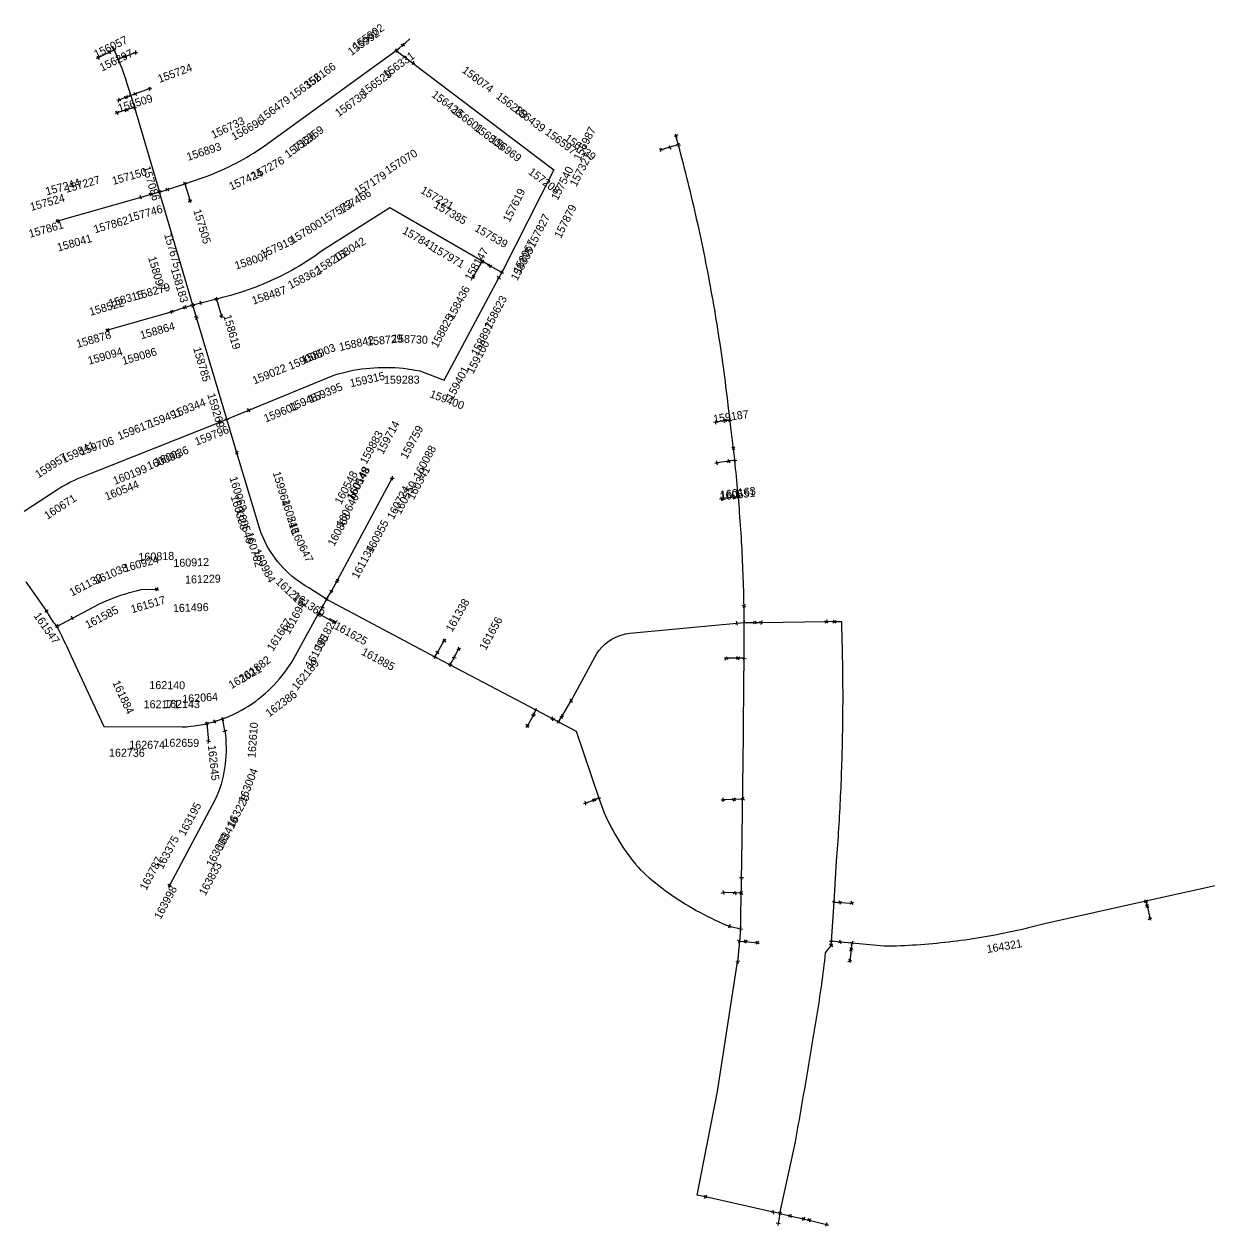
# Model space of a CAD drawing. Extents: x 3137926 to 3144556, y 10081995 to 10086251.
# Drawn here: x 3137926 to 3140889, y 10083184 to 10086191 of the extents above; entities that cross this region are included whole.
import ezdxf

# ---------------------------------------------------------------- set-up
doc = ezdxf.new("R2010")
doc.units = 0
doc.header["$MEASUREMENT"] = 0
for name, color, linetype in [('water_distribution_lines', 5, 'Continuous'), ('water_distribution_nodes', 12, 'Continuous'), ('water_meters', 10, 'Continuous')]:
    doc.layers.add(name, color=color, linetype=linetype)

# ---------------------------------------------------------------- blocks, each defined once
blk = doc.blocks.new('KRYSS')
for p, q in [((0.5, 0), (-0.5, 0)), ((0, 0.5), (0, -0.5))]:
    blk.add_line(p, q)

msp = doc.modelspace()

# ---------------------------------------------------------------- linework, layer by layer
at = {"layer": 'water_distribution_lines', "color": 5, "flags": 128}
for points in [[(3138146.9, 10086136), (3138147.1, 10086135.7), (3138151.3, 10086126.4)], [(3138855.9, 10086125), (3138864, 10086131.7), (3138872, 10086138.4)], [(3138872, 10086138.4), (3138880, 10086145.3), (3138889.3, 10086153.6), (3138889.6, 10086153.8)], [(3138139.5, 10086120.6), (3138111.3, 10086106.8)], [(3138151.3, 10086126.4), (3138139.5, 10086120.6)], [(3138161.5, 10086103.5), (3138159.5, 10086107.9), (3138151.3, 10086126.4)], [(3138159.5, 10086107.9), (3138161.5, 10086103.5)], [(3138161.5, 10086103.5), (3138177.6, 10086109.8)], [(3138177.6, 10086109.8), (3138204.3, 10086120.2)], [(3138327.6, 10085792.1), (3138371.1, 10085806.5), (3138380.8, 10085810), (3138390.4, 10085813.7), (3138400, 10085817.6), (3138409.5, 10085821.6), (3138419, 10085825.8), (3138428.4, 10085830), (3138437.7, 10085834.5), (3138447, 10085839.1), (3138456.1, 10085843.8), (3138465.3, 10085848.7), (3138474.3, 10085853.7), (3138483.2, 10085858.8), (3138492.1, 10085864.1), (3138500.9, 10085869.5), (3138509.6, 10085875), (3138518.2, 10085880.7), (3138526.8, 10085886.5), (3138855.9, 10086125)], [(3138855.9, 10086125), (3138897.3, 10086093.7)], [(3138192.8, 10086012.2), (3138190, 10086021.9), (3138187.1, 10086031.6), (3138184, 10086041.3), (3138180.9, 10086050.9), (3138177.6, 10086060.5), (3138174.2, 10086070.1), (3138170.7, 10086079.6), (3138167, 10086089), (3138163.3, 10086098.4), (3138161.5, 10086103.5)], [(3138897.3, 10086093.7), (3139249.7, 10085827.1), (3139119.5, 10085570.1)], [(3138204, 10086016.3), (3138192.8, 10086012.2)], [(3138240.7, 10086029.7), (3138204, 10086016.3)], [(3138181.3, 10086008), (3138162.6, 10086001.1)], [(3138192.8, 10086012.2), (3138181.3, 10086008)], [(3138192.8, 10086012.2), (3138201.6, 10085982.6)], [(3138181.4, 10085976.4), (3138158.6, 10085969.4)], [(3138201.6, 10085982.6), (3138181.4, 10085976.4)], [(3138201.6, 10085982.6), (3138264.4, 10085771.3)], [(3139561.3, 10085888.8), (3139558.1, 10085900.4), (3139555, 10085912.1)], [(3139539.7, 10085883), (3139517.8, 10085877.1)], [(3139561.3, 10085888.8), (3139539.7, 10085883)], [(3139689.7, 10085201.5), (3139688.4, 10085213.5), (3139687.1, 10085225.5), (3139685.7, 10085237.5), (3139684.3, 10085249.5), (3139682.9, 10085261.5), (3139681.5, 10085273.5), (3139680, 10085285.4), (3139678.4, 10085297.4), (3139676.9, 10085309.4), (3139675.3, 10085321.3), (3139673.7, 10085333.3), (3139672.1, 10085345.3), (3139670.4, 10085357.2), (3139668.7, 10085369.1), (3139666.9, 10085381.1), (3139665.1, 10085393), (3139663.3, 10085404.9), (3139661.5, 10085416.9), (3139659.6, 10085428.8), (3139657.7, 10085440.7), (3139655.8, 10085452.6), (3139653.8, 10085464.5), (3139651.8, 10085476.4), (3139649.7, 10085488.3), (3139647.7, 10085500.2), (3139645.6, 10085512.1), (3139643.4, 10085524), (3139641.3, 10085535.8), (3139639.1, 10085547.7), (3139636.8, 10085559.5), (3139634.6, 10085571.4), (3139632.3, 10085583.2), (3139629.9, 10085595.1), (3139627.6, 10085606.9), (3139625.2, 10085618.7), (3139622.8, 10085630.6), (3139620.3, 10085642.4), (3139617.8, 10085654.2), (3139615.3, 10085666), (3139612.7, 10085677.8), (3139610.2, 10085689.6), (3139607.5, 10085701.3), (3139604.9, 10085713.1), (3139602.2, 10085724.9), (3139599.5, 10085736.6), (3139596.7, 10085748.4), (3139594, 10085760.1), (3139591.2, 10085771.9), (3139588.3, 10085783.6), (3139585.4, 10085795.3), (3139582.5, 10085807), (3139579.6, 10085818.7), (3139576.6, 10085830.4), (3139573.6, 10085842.1), (3139570.6, 10085853.8), (3139567.5, 10085865.5), (3139564.4, 10085877.1), (3139561.3, 10085888.8)], [(3138264.4, 10085771.3), (3138284, 10085777.7)], [(3138284, 10085777.7), (3138327.6, 10085792.1)], [(3138327.6, 10085792.1), (3138340.7, 10085749.1)], [(3138217.7, 10085757.8), (3138009.2, 10085698.6)], [(3138243.1, 10085765), (3138217.7, 10085757.8)], [(3138264.4, 10085771.3), (3138254.5, 10085768.2), (3138243.1, 10085765)], [(3138347.7, 10085488.7), (3138264.4, 10085771.3)], [(3139071, 10085598.1), (3138840.1, 10085731.4), (3138671.8, 10085624.8), (3138663.7, 10085618.9), (3138655.5, 10085613.1), (3138647.2, 10085607.5), (3138638.8, 10085601.9), (3138630.3, 10085596.5), (3138621.8, 10085591.2), (3138613.2, 10085586.1), (3138604.5, 10085581), (3138595.8, 10085576.1), (3138587, 10085571.3), (3138578.1, 10085566.6), (3138569.1, 10085562), (3138560.1, 10085557.6), (3138551.1, 10085553.3), (3138541.9, 10085549.1), (3138532.8, 10085545.1), (3138523.5, 10085541.2), (3138514.2, 10085537.4), (3138504.9, 10085533.7), (3138495.5, 10085530.2), (3138486, 10085526.8), (3138476.5, 10085523.6), (3138467, 10085520.4), (3138457.4, 10085517.4), (3138447.8, 10085514.6), (3138438.1, 10085511.9), (3138428.4, 10085509.3), (3138418.7, 10085506.9), (3138406.8, 10085503.8)], [(3139071, 10085598.1), (3139048.5, 10085559.2)], [(3139090.2, 10085587.1), (3139071, 10085598.1)], [(3139119.5, 10085570.1), (3139090.2, 10085587.1)], [(3139112.4, 10085556.7), (3139119.5, 10085570.1)], [(3138487.5, 10085225.9), (3138698, 10085312.9), (3138707.9, 10085315.9), (3138718, 10085318.7), (3138728.1, 10085321.3), (3138738.3, 10085323.6), (3138748.6, 10085325.6), (3138758.9, 10085327.4), (3138769.2, 10085329), (3138779.6, 10085330.3), (3138790, 10085331.4), (3138800.4, 10085332.2), (3138810.8, 10085332.7), (3138821.3, 10085333), (3138831.7, 10085333), (3138842.2, 10085332.8), (3138852.6, 10085332.3), (3138863, 10085331.6), (3138873.4, 10085330.6), (3138883.8, 10085329.4), (3138894.2, 10085327.9), (3138904.5, 10085326.2), (3138914.7, 10085324.2), (3138976.1, 10085300.7), (3139112.4, 10085556.7)], [(3138327.3, 10085482.7), (3138295.8, 10085472.2)], [(3138347.7, 10085488.7), (3138327.3, 10085482.7)], [(3138367.9, 10085493.8), (3138347.7, 10085488.7)], [(3138356.9, 10085457.8), (3138347.7, 10085488.7)], [(3138406.8, 10085503.8), (3138367.9, 10085493.8)], [(3138406.8, 10085503.8), (3138419.2, 10085460.6)], [(3138295.8, 10085472.2), (3138134.2, 10085425.6)], [(3138432.6, 10085203.2), (3138356.9, 10085457.8)], [(3138432.6, 10085203.2), (3138487.5, 10085225.9)], [(3137925.9, 10084973.7), (3137926, 10084973.7), (3138010.4, 10085028.6), (3138018.2, 10085033.4), (3138026, 10085038), (3138034, 10085042.3), (3138042, 10085046.5), (3138050.2, 10085050.6), (3138058.4, 10085054.4), (3138066.8, 10085058), (3138075.2, 10085061.4), (3138083.7, 10085064.7), (3138092.3, 10085067.7), (3138415, 10085196.2)], [(3138415, 10085196.2), (3138432.6, 10085203.2)], [(3138457.6, 10085119.6), (3138432.6, 10085203.2)], [(3139678.2, 10085199.9), (3139654.2, 10085196.4)], [(3139689.7, 10085201.5), (3139678.2, 10085199.9)], [(3139698.6, 10085131), (3139697.4, 10085141.1), (3139696.2, 10085151.2), (3139694.9, 10085161.2), (3139693.6, 10085171.3), (3139692.4, 10085181.4), (3139691, 10085191.5), (3139689.7, 10085201.5)], [(3138682, 10084753.5), (3138637.4, 10084781.9), (3138628.6, 10084787.1), (3138619.9, 10084792.6), (3138611.5, 10084798.5), (3138603.2, 10084804.7), (3138595.3, 10084811.2), (3138587.6, 10084818), (3138580.1, 10084825.1), (3138572.9, 10084832.4), (3138566, 10084840.1), (3138559.4, 10084847.9), (3138553.1, 10084856.1), (3138547.2, 10084864.5), (3138541.5, 10084873), (3138536.2, 10084881.8), (3138531.2, 10084890.8), (3138526.6, 10084900), (3138522.3, 10084909.4), (3138518.4, 10084918.9), (3138514.8, 10084928.5), (3138457.6, 10085119.6)], [(3139702, 10085100.7), (3139700.9, 10085110.8), (3139699.7, 10085120.9), (3139698.6, 10085131)], [(3139687.4, 10085098.6), (3139657.4, 10085094.4)], [(3139702, 10085100.7), (3139687.4, 10085098.6)], [(3139710.9, 10085009.7), (3139710, 10085019.8), (3139709.1, 10085029.9), (3139708.2, 10085040), (3139707.2, 10085050.1), (3139706.2, 10085060.3), (3139705.2, 10085070.4), (3139704.2, 10085080.5), (3139703.1, 10085090.6), (3139702, 10085100.7)], [(3138708.4, 10084799.8), (3138846.1, 10085055.9)], [(3139699.7, 10085008.4), (3139668.7, 10085004.7)], [(3139710.9, 10085009.7), (3139699.7, 10085008.4)], [(3139725.2, 10084735.8), (3139725, 10084745.9), (3139724.8, 10084756.1), (3139724.6, 10084766.2), (3139724.3, 10084776.4), (3139724, 10084786.5), (3139723.7, 10084796.7), (3139723.3, 10084806.9), (3139722.9, 10084817), (3139722.5, 10084827.2), (3139722.1, 10084837.3), (3139721.6, 10084847.5), (3139721.2, 10084857.6), (3139720.7, 10084867.8), (3139720.1, 10084877.9), (3139719.6, 10084888.1), (3139719, 10084898.2), (3139718.4, 10084908.3), (3139717.8, 10084918.5), (3139717.1, 10084928.6), (3139716.4, 10084938.8), (3139715.7, 10084948.9), (3139715, 10084959), (3139714.2, 10084969.2), (3139713.4, 10084979.3), (3139712.6, 10084989.4), (3139711.8, 10084999.6), (3139710.9, 10085009.7)], [(3137930.2, 10084797.2), (3137930.2, 10084797), (3137981.9, 10084723.9)], [(3138694.1, 10084773.2), (3138708.4, 10084799.8)], [(3138046.6, 10084706.2), (3138114.7, 10084742), (3138123.8, 10084746.2), (3138133, 10084750.2), (3138142.3, 10084754), (3138151.6, 10084757.6), (3138161, 10084761.1), (3138170.5, 10084764.3), (3138180, 10084767.3), (3138189.6, 10084770.2), (3138199.3, 10084772.8), (3138209, 10084775.3), (3138218.7, 10084777.5), (3138257.8, 10084778.9)], [(3138682, 10084753.5), (3138671, 10084733.6)], [(3138682, 10084753.5), (3138694.1, 10084773.2)], [(3138682, 10084753.5), (3138952.3, 10084609.3)], [(3137981.9, 10084723.9), (3137984.1, 10084719.8), (3137986.3, 10084715.8), (3137988.6, 10084711.8), (3137991, 10084707.8), (3137993.6, 10084704), (3137996.2, 10084700.2), (3137998.9, 10084696.5), (3138001.7, 10084692.8), (3138004.6, 10084689.2), (3138007.6, 10084685.7)], [(3138671, 10084733.6), (3138662, 10084717.5)], [(3139725.8, 10084695.1), (3139725.7, 10084705.3), (3139725.5, 10084715.4), (3139725.4, 10084725.6), (3139725.2, 10084735.8)], [(3138007.6, 10084685.7), (3138046.6, 10084706.2)], [(3138421.9, 10084454.1), (3138431.5, 10084457.9), (3138441.1, 10084461.9), (3138450.5, 10084466.3), (3138459.8, 10084471), (3138468.9, 10084475.9), (3138477.9, 10084481.1), (3138486.7, 10084486.5), (3138495.4, 10084492.2), (3138503.9, 10084498.2), (3138512.2, 10084504.4), (3138520.3, 10084510.9), (3138528.2, 10084517.6), (3138535.9, 10084524.6), (3138543.4, 10084531.8), (3138550.6, 10084539.1), (3138557.7, 10084546.8), (3138564.5, 10084554.6), (3138571.1, 10084562.6), (3138577.4, 10084570.8), (3138583.5, 10084579.2), (3138589.4, 10084587.8), (3138595, 10084596.5), (3138662, 10084717.5)], [(3138662, 10084717.5), (3138701.4, 10084695.7)], [(3139292.8, 10084499.5), (3139352.2, 10084608.9), (3139357.2, 10084617.6), (3139363.1, 10084625.8), (3139369.6, 10084633.4), (3139376.8, 10084640.4), (3139384.6, 10084646.7), (3139392.9, 10084652.4), (3139401.7, 10084657.2), (3139410.8, 10084661.3), (3139420.4, 10084664.5), (3139430.1, 10084666.8), (3139440, 10084668.3), (3139707.5, 10084693.4)], [(3139707.5, 10084693.4), (3139725.8, 10084695.1)], [(3139725.2, 10084605.8), (3139725.3, 10084618.5), (3139725.4, 10084631.3), (3139725.5, 10084644.1), (3139725.6, 10084656.8), (3139725.6, 10084669.6), (3139725.7, 10084682.4), (3139725.8, 10084695.1)], [(3139725.8, 10084695.1), (3139752.1, 10084695.3)], [(3139752.1, 10084695.3), (3139768.5, 10084695.4)], [(3139768.5, 10084695.4), (3139930.3, 10084697.5)], [(3139951.3, 10084697.3), (3139930.3, 10084697.5)], [(3139950.1, 10083996.4), (3139956.5, 10084099.3), (3139957.3, 10084109.4), (3139958, 10084119.5), (3139958.8, 10084129.6), (3139959.5, 10084139.8), (3139960.2, 10084149.9), (3139960.9, 10084160), (3139961.5, 10084170.1), (3139962.2, 10084180.2), (3139962.8, 10084190.4), (3139963.4, 10084200.5), (3139964, 10084210.6), (3139964.5, 10084220.7), (3139965.1, 10084230.9), (3139965.6, 10084241), (3139966.1, 10084251.1), (3139966.6, 10084261.2), (3139967.1, 10084271.4), (3139967.5, 10084281.5), (3139968, 10084291.6), (3139968.4, 10084301.8), (3139968.8, 10084311.9), (3139969.1, 10084322), (3139969.5, 10084332.2), (3139969.8, 10084342.3), (3139970.1, 10084352.4), (3139970.4, 10084362.6), (3139970.7, 10084372.7), (3139970.9, 10084382.8), (3139971.2, 10084393), (3139971.4, 10084403.1), (3139971.6, 10084413.3), (3139971.8, 10084423.4), (3139971.9, 10084433.5), (3139972.1, 10084443.7), (3139972.2, 10084453.8), (3139972.3, 10084464), (3139972.4, 10084474.1), (3139972.4, 10084484.2), (3139972.5, 10084494.4), (3139972.5, 10084504.5), (3139972.5, 10084514.7), (3139972.5, 10084524.8), (3139972.4, 10084534.9), (3139972.4, 10084545.1), (3139972.3, 10084555.2), (3139972.2, 10084565.4), (3139972.1, 10084575.5), (3139972, 10084585.6), (3139971.8, 10084595.8), (3139971.6, 10084605.9), (3139971.4, 10084616.1), (3139971.2, 10084626.2), (3139971, 10084636.3), (3139970.7, 10084646.5), (3139970.5, 10084656.6), (3139970.2, 10084666.7), (3139969.9, 10084676.9), (3139969.5, 10084687), (3139969.2, 10084697.1), (3139951.3, 10084697.3)], [(3138007.6, 10084685.7), (3138011.3, 10084678.5), (3138015, 10084671.4), (3138018.6, 10084664.1), (3138022.2, 10084656.9), (3138025.7, 10084649.6), (3138029.2, 10084642.3), (3138032.6, 10084635), (3138035.9, 10084627.6), (3138039.2, 10084620.2), (3138042.4, 10084612.8), (3138125.2, 10084435.6), (3138321.4, 10084434.2), (3138331.7, 10084434.9), (3138341.9, 10084436), (3138352.1, 10084437.3), (3138362.2, 10084438.9), (3138372.3, 10084440.7), (3138382.4, 10084442.9)], [(3138958.7, 10084620.4), (3138976.1, 10084650.5)], [(3138952.3, 10084609.3), (3138958.7, 10084620.4)], [(3138952.3, 10084609.3), (3138990.6, 10084589.2)], [(3138990.6, 10084589.2), (3139000.5, 10084607.5)], [(3139000.5, 10084607.5), (3139012.6, 10084629.9)], [(3139710.4, 10084605.8), (3139680.2, 10084605.8)], [(3139725.2, 10084605.8), (3139710.4, 10084605.8)], [(3139721.8, 10084253.8), (3139721.9, 10084261.2), (3139722, 10084274), (3139722.2, 10084286.8), (3139722.4, 10084299.5), (3139722.5, 10084312.3), (3139722.7, 10084325.1), (3139722.8, 10084337.8), (3139723, 10084350.6), (3139723.1, 10084363.3), (3139723.2, 10084376.1), (3139723.4, 10084388.9), (3139723.5, 10084401.6), (3139723.6, 10084414.4), (3139723.8, 10084427.1), (3139723.9, 10084439.9), (3139724, 10084452.7), (3139724.1, 10084465.4), (3139724.2, 10084478.2), (3139724.4, 10084490.9), (3139724.5, 10084503.7), (3139724.6, 10084516.5), (3139724.7, 10084529.2), (3139724.8, 10084542), (3139724.9, 10084554.7), (3139725, 10084567.5), (3139725.1, 10084580.3), (3139725.2, 10084593), (3139725.2, 10084605.8)], [(3138990.6, 10084589.2), (3139205.2, 10084476.6)], [(3139269.5, 10084460.5), (3139292.8, 10084499.5)], [(3138402.3, 10084447.9), (3138412.1, 10084450.9), (3138421.9, 10084454.1)], [(3138427.7, 10084423.8), (3138426.1, 10084433.9), (3138424.2, 10084444), (3138421.9, 10084454.1)], [(3139198.7, 10084464.4), (3139184, 10084436.9)], [(3139205.2, 10084476.6), (3139198.7, 10084464.4)], [(3139205.2, 10084476.6), (3139247.2, 10084454.6)], [(3139247.2, 10084454.6), (3139261.4, 10084447.1)], [(3139261.4, 10084447.1), (3139269.5, 10084460.5)], [(3138427.7, 10084423.8), (3138429, 10084413.5), (3138429.9, 10084403.3), (3138430.5, 10084393), (3138430.8, 10084382.7), (3138430.7, 10084372.4), (3138430.3, 10084362.1), (3138429.6, 10084351.9), (3138428.5, 10084341.6), (3138427.1, 10084331.4), (3138425.3, 10084321.3), (3138423.2, 10084311.2), (3138420.8, 10084301.2), (3138418.1, 10084291.3), (3138415, 10084281.5), (3138411.6, 10084271.7), (3138407.9, 10084262.1), (3138403.9, 10084252.7), (3138289.4, 10084038)], [(3138382.4, 10084442.9), (3138392.4, 10084445.3), (3138402.3, 10084447.9)], [(3138382.4, 10084442.9), (3138387.1, 10084398.1)], [(3139261.4, 10084447.1), (3139305.6, 10084423.9), (3139362.5, 10084255.8)], [(3139350.9, 10084251.6), (3139329, 10084243.5)], [(3139362.5, 10084255.8), (3139350.9, 10084251.6)], [(3139362.5, 10084255.8), (3139372.2, 10084228.7), (3139376, 10084219.4), (3139380.1, 10084210.3), (3139384.3, 10084201.2), (3139388.7, 10084192.2), (3139393.2, 10084183.2), (3139397.9, 10084174.4), (3139402.8, 10084165.7), (3139407.8, 10084157), (3139413, 10084148.4), (3139418.4, 10084140), (3139423.9, 10084131.6), (3139429.6, 10084123.3), (3139435.4, 10084115.2), (3139441.4, 10084107.2), (3139447.5, 10084099.2), (3139453.8, 10084091.4), (3139460.2, 10084083.7), (3139465.2, 10084077.7), (3139472.7, 10084070.9), (3139480.4, 10084064.1), (3139488.1, 10084057.4), (3139496, 10084050.8), (3139503.9, 10084044.3), (3139511.9, 10084038), (3139520, 10084031.8), (3139528.2, 10084025.6), (3139536.5, 10084019.6), (3139544.9, 10084013.7), (3139553.3, 10084008), (3139561.8, 10084002.3), (3139570.4, 10083996.8), (3139579.1, 10083991.3), (3139587.9, 10083986), (3139596.7, 10083980.9), (3139605.6, 10083975.8), (3139614.6, 10083970.9), (3139623.6, 10083966.1), (3139632.7, 10083961.4), (3139641.9, 10083956.9), (3139651.1, 10083952.5), (3139660.4, 10083948.2), (3139669.7, 10083944), (3139679.2, 10083940), (3139688.6, 10083936.1)], [(3139700, 10084252.8), (3139673.1, 10084252.1)], [(3139721.8, 10084253.8), (3139700, 10084252.8)], [(3139718.9, 10084057.1), (3139719.1, 10084069.8), (3139719.3, 10084082.6), (3139719.5, 10084095.4), (3139719.7, 10084108.1), (3139719.9, 10084120.9), (3139720.1, 10084133.6), (3139720.3, 10084146.4), (3139720.5, 10084159.2), (3139720.6, 10084171.9), (3139720.8, 10084184.7), (3139721, 10084197.4), (3139721.2, 10084210.2), (3139721.4, 10084223), (3139721.5, 10084235.7), (3139721.7, 10084248.5), (3139721.8, 10084253.8)], [(3141026.7, 10084064.5), (3140729.6, 10083998.6)], [(3139718.2, 10084018.8), (3139718.4, 10084031.6), (3139718.6, 10084044.3), (3139718.9, 10084057.1)], [(3139702.8, 10084019.4), (3139673.2, 10084020.4)], [(3139718.2, 10084018.8), (3139702.8, 10084019.4)], [(3139716.6, 10083929.5), (3139716.8, 10083942.3), (3139717.1, 10083955), (3139717.3, 10083967.8), (3139717.5, 10083980.5), (3139717.8, 10083993.3), (3139718, 10084006.1), (3139718.2, 10084018.8)], [(3139944, 10083898.7), (3139950.1, 10083996.4)], [(3139950.1, 10083996.4), (3139963.8, 10083995.7)], [(3139963.8, 10083995.7), (3139995, 10083994)], [(3140729.6, 10083998.6), (3140475.6, 10083942.3), (3140465.8, 10083939.7), (3140456, 10083937.1), (3140446.2, 10083934.6), (3140436.4, 10083932.2), (3140426.5, 10083929.8), (3140416.7, 10083927.5), (3140406.8, 10083925.3), (3140396.9, 10083923.1), (3140387, 10083920.9), (3140377.1, 10083918.9), (3140367.2, 10083916.9), (3140357.2, 10083914.9), (3140347.3, 10083913.1), (3140337.3, 10083911.2), (3140327.4, 10083909.5), (3140317.4, 10083907.8), (3140307.4, 10083906.2), (3140297.4, 10083904.6), (3140287.4, 10083903.1), (3140277.3, 10083901.6), (3140267.3, 10083900.3), (3140257.3, 10083898.9), (3140247.2, 10083897.7), (3140237.2, 10083896.5), (3140227.1, 10083895.4), (3140217.1, 10083894.3), (3140207, 10083893.3), (3140196.9, 10083892.4), (3140186.8, 10083891.5), (3140176.7, 10083890.7), (3140166.6, 10083889.9), (3140156.5, 10083889.2), (3140146.4, 10083888.6), (3140136.3, 10083888), (3140126.2, 10083887.5), (3140116.1, 10083887.1), (3140106, 10083886.7), (3140095.9, 10083886.4), (3140085.7, 10083886.2), (3140075.6, 10083886), (3139994.8, 10083893.8)], [(3140729.6, 10083998.6), (3140732.4, 10083986.5)], [(3140732.4, 10083986.5), (3140739.8, 10083954.8)], [(3139688.6, 10083936.1), (3139716.6, 10083929.5)], [(3139716.6, 10083929.5), (3139713.8, 10083899)], [(3139713.8, 10083899), (3139709.2, 10083847.4)], [(3139713.8, 10083899), (3139728.6, 10083897.7)], [(3139728.6, 10083897.7), (3139758.7, 10083895)], [(3139815, 10083217.9), (3139853.6, 10083397.2), (3139855.4, 10083407.3), (3139857.2, 10083417.5), (3139859, 10083427.6), (3139860.8, 10083437.8), (3139862.6, 10083447.9), (3139864.4, 10083458.1), (3139866.2, 10083468.2), (3139867.9, 10083478.4), (3139869.7, 10083488.5), (3139871.5, 10083498.7), (3139873.2, 10083508.9), (3139874.9, 10083519), (3139876.7, 10083529.2), (3139878.4, 10083539.3), (3139880.1, 10083549.5), (3139881.8, 10083559.7), (3139883.5, 10083569.8), (3139885.2, 10083580), (3139886.9, 10083590.2), (3139888.6, 10083600.3), (3139890.3, 10083610.5), (3139892, 10083620.7), (3139893.6, 10083630.8), (3139895.3, 10083641), (3139896.9, 10083651.2), (3139898.6, 10083661.4), (3139900.1, 10083671.1), (3139901.9, 10083681), (3139903.7, 10083690.8), (3139905.4, 10083700.7), (3139907.1, 10083710.7), (3139908.7, 10083720.6), (3139910.3, 10083730.5), (3139911.9, 10083740.4), (3139913.4, 10083750.3), (3139914.9, 10083760.3), (3139916.4, 10083770.2), (3139917.8, 10083780.2), (3139919.2, 10083790.1), (3139920.6, 10083800.1), (3139921.9, 10083810), (3139923.2, 10083820), (3139924.4, 10083830), (3139925.6, 10083839.9), (3139926.8, 10083849.9), (3139927.9, 10083859.9), (3139929, 10083869.9), (3139942.8, 10083887.9)], [(3139942.8, 10083887.9), (3139944, 10083898.7)], [(3139965.9, 10083896.6), (3139944, 10083898.7)], [(3139994.8, 10083893.8), (3139965.9, 10083896.6)], [(3139994.8, 10083893.8), (3139992.9, 10083877.8)], [(3139992.9, 10083877.8), (3139989.4, 10083849.1)], [(3139628.5, 10083259.7), (3139607.6, 10083264.3), (3139658.7, 10083523.4), (3139709.2, 10083847.4)], [(3139798.1, 10083221.7), (3139628.5, 10083259.7)], [(3139815, 10083217.9), (3139798.1, 10083221.7)], [(3139815, 10083217.9), (3139810.2, 10083193.4)], [(3139815, 10083217.9), (3139840.2, 10083212.1)], [(3139840.2, 10083212.1), (3139853.7, 10083209.1), (3139873.9, 10083204.7)], [(3139873.9, 10083204.7), (3139887.6, 10083201.8)], [(3139887.6, 10083201.8), (3139931.5, 10083190.8)]]:
    msp.add_lwpolyline(points, dxfattribs=at)

# ---------------------------------------------------------------- block references
at = {"layer": 'water_distribution_nodes', "color": 12, "xscale": 10, "yscale": 10}
for p, rotation in [((3138872, 10086138.4), 66.00000000000014), ((3138111.3, 10086106.8), 304.0000000000007), ((3138139.5, 10086120.6), 305.0000000000007), ((3138151.3, 10086126.4), 307.0000000000007), ((3138161.5, 10086103.5), 198.0000000000005), ((3138177.6, 10086109.8), 145.0000000000003), ((3138204.3, 10086120.2), 90.0000000000002), ((3138855.9, 10086125), 21.00000000000005), ((3138897.3, 10086093.7), 342.0000000000008), ((3138192.8, 10086012.2), 296.0000000000007), ((3138204, 10086016.3), 312.0000000000007), ((3138240.7, 10086029.7), 257.0000000000005), ((3138162.6, 10086001.1), 172.0000000000004), ((3138181.3, 10086008), 334.0000000000007), ((3138201.6, 10085982.6), 353.0000000000008), ((3138158.6, 10085969.4), 307.0000000000007), ((3138181.4, 10085976.4), 157.0000000000003), ((3139555, 10085912.1), 25.00000000000006), ((3139517.8, 10085877.1), 258.0000000000006), ((3139539.7, 10085883), 27.00000000000006), ((3139561.3, 10085888.8), 348.0000000000008), ((3138264.4, 10085771.3), 305.0000000000007), ((3138284, 10085777.7), 315.0000000000007), ((3138327.6, 10085792.1), 310.0000000000007), ((3138217.7, 10085757.8), 290.0000000000006), ((3138243.1, 10085765), 332.0000000000007), ((3138340.7, 10085749.1), 212.0000000000005), ((3138009.2, 10085698.6), 38.00000000000009), ((3139071, 10085598.1), 121.0000000000003), ((3139048.5, 10085559.2), 205.0000000000005), ((3139090.2, 10085587.1), 280.0000000000006), ((3139119.5, 10085570.1), 165.0000000000004), ((3139112.4, 10085556.7), 232.0000000000005), ((3138406.8, 10085503.8), 257.0000000000005), ((3138295.8, 10085472.2), 252.0000000000006), ((3138327.3, 10085482.7), 66.00000000000014), ((3138347.7, 10085488.7), 165.0000000000004), ((3138367.9, 10085493.8), 289.0000000000006), ((3138356.9, 10085457.8), 253.0000000000006), ((3138419.2, 10085460.6), 69.00000000000017), ((3138134.2, 10085425.6), 326.0000000000007), ((3138432.6, 10085203.2), 277.0000000000006), ((3138487.5, 10085225.9), 219.0000000000005), ((3139678.2, 10085199.9), 243.0000000000005), ((3139689.7, 10085201.5), 163.0000000000003), ((3138415, 10085196.2), 241.0000000000006), ((3139654.2, 10085196.4), 87.0000000000002), ((3138457.6, 10085119.6), 317.0000000000007), ((3139698.6, 10085131), 136.0000000000003), ((3139657.4, 10085094.4), 193.0000000000004), ((3139687.4, 10085098.6), 119.0000000000003), ((3139702, 10085100.7), 95.00000000000023), ((3138846.1, 10085055.9), 89.0000000000002), ((3139668.7, 10085004.7), 187.0000000000004), ((3139699.7, 10085008.4), 167.0000000000004), ((3139710.9, 10085009.7), 329.0000000000007), ((3138257.8, 10084778.9), 145.0000000000003), ((3138708.4, 10084799.8), 114.0000000000003), ((3138682, 10084753.5), 58.00000000000013), ((3138694.1, 10084773.2), 331.0000000000007), ((3137981.9, 10084723.9), 301.0000000000007), ((3138662, 10084717.5), 212.0000000000005), ((3138671, 10084733.6), 74.00000000000017), ((3139725.2, 10084735.8), 335.0000000000008), ((3138046.6, 10084706.2), 202.0000000000005), ((3138701.4, 10084695.7), 117.0000000000003), ((3139707.5, 10084693.4), 196.0000000000005), ((3139725.8, 10084695.1), 176.0000000000004), ((3139752.1, 10084695.3), 228.0000000000005), ((3139768.5, 10084695.4), 343.0000000000007), ((3139930.3, 10084697.5), 63.00000000000014), ((3139951.3, 10084697.3), 129.0000000000003), ((3138007.6, 10084685.7), 59.00000000000014), ((3138976.1, 10084650.5), 123.0000000000003), ((3139012.6, 10084629.9), 109.0000000000002), ((3138952.3, 10084609.3), 80.00000000000018), ((3138958.7, 10084620.4), 53.00000000000012), ((3139000.5, 10084607.5), 171.0000000000004), ((3139680.2, 10084605.8), 158.0000000000003), ((3139710.4, 10084605.8), 305.0000000000007), ((3139725.2, 10084605.8), 174.0000000000004), ((3138990.6, 10084589.2), 268.0000000000006), ((3139205.2, 10084476.6), 161.0000000000004), ((3139292.8, 10084499.5), 37.00000000000009), ((3138402.3, 10084447.9), 210.0000000000005), ((3138421.9, 10084454.1), 27.00000000000006), ((3139198.7, 10084464.4), 92.00000000000021), ((3139247.2, 10084454.6), 186.0000000000004), ((3139261.4, 10084447.1), 224.0000000000005), ((3139269.5, 10084460.5), 9.00000000000002), ((3138382.4, 10084442.9), 125.0000000000003), ((3138427.7, 10084423.8), 17.00000000000004), ((3139184, 10084436.9), 216.0000000000005), ((3138387.1, 10084398.1), 256.0000000000006), ((3139329, 10084243.5), 190.0000000000005), ((3139350.9, 10084251.6), 242.0000000000005), ((3139362.5, 10084255.8), 8.000000000000018), ((3139673.1, 10084252.1), 178.0000000000004), ((3139700, 10084252.8), 323.0000000000008), ((3139721.8, 10084253.8), 66.00000000000014), ((3139718.9, 10084057.1), 274.0000000000006), ((3138289.4, 10084038), 236.0000000000005), ((3139673.2, 10084020.4), 106.0000000000002), ((3139702.8, 10084019.4), 110.0000000000002), ((3139718.2, 10084018.8), 228.0000000000005), ((3139950.1, 10083996.4), 262.0000000000006), ((3139963.8, 10083995.7), 20.00000000000005), ((3140729.6, 10083998.6), 137.0000000000003), ((3139995, 10083994), 203.0000000000005), ((3140732.4, 10083986.5), 52.00000000000011), ((3139688.6, 10083936.1), 64.00000000000014), ((3140739.8, 10083954.8), 207.0000000000005), ((3139716.6, 10083929.5), 81.00000000000018), ((3139713.8, 10083899), 251.0000000000006), ((3139728.6, 10083897.7), 300.0000000000007), ((3139758.7, 10083895), 231.0000000000006), ((3139942.8, 10083887.9), 321.0000000000007), ((3139944, 10083898.7), 178.0000000000004), ((3139965.9, 10083896.6), 198.0000000000005), ((3139992.9, 10083877.8), 207.0000000000005), ((3139994.8, 10083893.8), 337.0000000000008), ((3139709.2, 10083847.4), 14.00000000000003), ((3139989.4, 10083849.1), 196.0000000000005), ((3139628.5, 10083259.7), 328.0000000000008), ((3139798.1, 10083221.7), 98.00000000000023), ((3139815, 10083217.9), 329.0000000000007), ((3139810.2, 10083193.4), 351.0000000000008), ((3139840.2, 10083212.1), 44.00000000000011), ((3139873.9, 10083204.7), 321.0000000000007), ((3139887.6, 10083201.8), 23.00000000000005), ((3139931.5, 10083190.8), 162.0000000000004)]:
    msp.add_blockref('KRYSS', p, dxfattribs=dict(at, rotation=rotation))

# ---------------------------------------------------------------- texts
at = {"layer": 'water_meters', "color": 10, "linetype": 'Continuous'}
for s, rotation, p in [('155992', 35.9299, (3138744, 10086111)), ('155802', 35.9299, (3138755.8, 10086125)), ('156057', 26.0608, (3138106.6, 10086105.5)), ('156297', 26.0608, (3138120.5, 10086072.2)), ('156331', 35.9299, (3138831.8, 10086055)), ('155724', 20.1154, (3138264.3, 10086043.8)), ('156166', 35.9299, (3138635, 10086028.4)), ('156529', 35.9299, (3138775.5, 10086010)), ('156074', 322.8872, (3139018.5, 10086072)), ('156352', 35.9299, (3138597.8, 10086001)), ('156738', 35.9299, (3138712, 10085958)), ('156428', 322.8872, (3138942.5, 10086011)), ('156288', 322.8872, (3139103.2, 10086007)), ('156509', 17, (3138163.8, 10085970.9)), ('156479', 35.9299, (3138521.5, 10085945)), ('156733', 25.4635, (3138399, 10085904)), ('156696', 29.8634, (3138450.8, 10085899)), ('156601', 322.8872, (3138993, 10085971)), ('156439', 322.8872, (3139148.2, 10085973.4)), ('156959', 35.9299, (3138604.8, 10085870)), ('156805', 322.8872, (3139048, 10085928)), ('156597', 322.8872, (3139226, 10085917)), ('156987', 63.1435, (3139315.4, 10085848.1)), ('157126', 35.9299, (3138586, 10085855)), ('156969', 322.8872, (3139088.2, 10085899)), ('156739', 322.8872, (3139274.2, 10085902)), ('156893', 18.2576, (3138335.8, 10085849)), ('157070', 32.3449, (3138835.8, 10085815)), ('157327', 63.1435, (3139306, 10085783)), ('157086', 286.5572, (3138222, 10085833)), ('157276', 28.9834, (3138500.8, 10085801)), ('157244', 15.8438, (3137982.7, 10085762.6)), ('157227', 15.8438, (3138032, 10085769.1)), ('157150', 15.8438, (3138149, 10085789)), ('157424', 24.5835, (3138443.5, 10085775)), ('157179', 32.3449, (3138758.7, 10085760.6)), ('157208', 322.8872, (3139184.2, 10085818)), ('157540', 63.1435, (3139259.5, 10085749)), ('157466', 32.3449, (3138720.2, 10085716)), ('157221', 330.0102, (3138914.8, 10085770)), ('157619', 63.1435, (3139139, 10085694)), ('157524', 15.8438, (3137943.9, 10085723.8)), ('157573', 32.3449, (3138673.5, 10085689)), ('157385', 330.0102, (3138947.7, 10085733.7)), ('157746', 15.8438, (3138188.2, 10085696)), ('157505', 287, (3138348.5, 10085725)), ('157827', 63.1435, (3139200.8, 10085630)), ('157879', 63.1435, (3139267.2, 10085654)), ('157861', 15.8438, (3137940.7, 10085656.7)), ('157862', 15.8438, (3138103, 10085668)), ('157800', 31.8299, (3138597.8, 10085641)), ('157539', 330.0102, (3139050, 10085675)), ('158041', 15.8438, (3138011.6, 10085622.6)), ('157675', 286.4131, (3138275.5, 10085665)), ('157919', 24.576, (3138522.3, 10085605.5)), ('158042', 32.3449, (3138706.4, 10085594.8)), ('157841', 330.0102, (3138869.2, 10085669)), ('158201', 32.6359, (3138661.6, 10085566.2)), ('157971', 330.0102, (3138942.2, 10085625)), ('158147', 60, (3139042.7, 10085547.5)), ('158335', 61.9667, (3139158.5, 10085548)), ('158067', 63.1435, (3139164.5, 10085566)), ('158097', 286.4131, (3138235.7, 10085607.2)), ('158007', 18.1282, (3138456, 10085577)), ('158183', 286.4131, (3138292.4, 10085578.5)), ('158362', 26.994, (3138591.5, 10085528)), ('158279', 16.0867, (3138207.1, 10085501)), ('158487', 18.9342, (3138499.2, 10085489.5)), ('158436', 61.9667, (3138999, 10085451)), ('158522', 16.0867, (3138092, 10085461.7)), ('158315', 16.0867, (3138140.4, 10085482.3)), ('158623', 61.9667, (3139091.9, 10085426.8)), ('158864', 16.0867, (3138219, 10085403)), ('158619', 286, (3138423.8, 10085461.9)), ('158825', 61.9667, (3138959, 10085380)), ('158897', 61.9667, (3139059, 10085360)), ('158878', 16.0867, (3138059.6, 10085381.4)), ('158729', 5.7738, (3138784.2, 10085387.1)), ('158730', 357.4065, (3138845.3, 10085395.7)), ('158903', 22.4582, (3138624.2, 10085341)), ('158842', 12.7465, (3138715.4, 10085373.6)), ('159100', 61.9667, (3139048, 10085315)), ('159094', 16.0867, (3138088.4, 10085339.4)), ('159086', 16.0867, (3138173.8, 10085339)), ('158785', 286.563, (3138348.2, 10085380.7)), ('159006', 22.4582, (3138591.1, 10085326.1)), ('159022', 22.4582, (3138501.5, 10085290)), ('159401', 61.9667, (3138996.8, 10085249.8)), ('159395', 22.4582, (3138641.7, 10085243.1)), ('159315', 12.7465, (3138742.2, 10085283)), ('159283', 0.1956, (3138825.2, 10085292.1)), ('159269', 286.563, (3138383.5, 10085265.2)), ('159487', 22.4582, (3138593, 10085223)), ('159400', 339.0915, (3138937.8, 10085259)), ('159344', 21.7066, (3138299.2, 10085205)), ('159601', 22.4582, (3138529.8, 10085195)), ('159491', 21.7066, (3138240.2, 10085181)), ('159187', 8.1813, (3139649.5, 10085194)), ('159617', 21.7066, (3138164, 10085151)), ('159796', 21.7066, (3138357, 10085137)), ('159883', 61.7247, (3138781.5, 10085089)), ('159714', 61.7247, (3138823.2, 10085114)), ('159759', 61.7247, (3138882.5, 10085102)), ('159841', 26.1933, (3138025.8, 10085093)), ('159706', 19.5216, (3138068.8, 10085112)), ('159957', 33.0558, (3137961.5, 10085055)), ('160096', 21.7066, (3138237.8, 10085076)), ('160036', 21.7066, (3138256.5, 10085086)), ('160088', 61.7247, (3138914.4, 10085052.4)), ('160199', 21.7066, (3138152.8, 10085039.1)), ('160148', 61.7247, (3138749.1, 10085000)), ('160068', 286.6667, (3138439, 10085057)), ('159964', 286.6667, (3138547.2, 10085069.7)), ('160548', 61.7247, (3138718.3, 10084988.6)), ('160549', 61.7247, (3138748.3, 10084998.3)), ('160341', 61.7247, (3138899.3, 10085000)), ('160544', 21.7066, (3138132.3, 10085000)), ('160724', 61.7247, (3138849, 10084951)), ('160550', 61.7247, (3138866.4, 10084963.5)), ('160551', 6.6486, (3139665.5, 10085000)), ('160163', 6.6486, (3139666.7, 10085004.5)), ('160671', 33.0558, (3137984.2, 10084952)), ('160328', 286.6667, (3138442, 10085010.2)), ('160547', 286.6667, (3138569.8, 10085000)), ('160216', 286.6667, (3138569.8, 10085000)), ('160640', 61.7247, (3138721.7, 10084931.8)), ('160546', 286.6667, (3138456.5, 10084976.2)), ('160868', 61.7247, (3138700.8, 10084884)), ('160955', 61.7247, (3138796, 10084866.5)), ('160762', 286.6667, (3138478.9, 10084917.4)), ('160647', 296.7829, (3138591.8, 10084923)), ('160984', 296.7829, (3138497.6, 10084872.4)), ('161134', 61.7247, (3138760.5, 10084802.7)), ('160924', 15.3504, (3138178, 10084821)), ('160818', 1.9323, (3138212.2, 10084849)), ('160912', 1.9323, (3138299.4, 10084833.9)), ('161132', 27.7408, (3138045.5, 10084760)), ('161038', 23.5019, (3138106.2, 10084790)), ('161229', 1.9323, (3138328.5, 10084792.4)), ('161215', 316.459, (3138552.8, 10084795)), ('161517', 16.5149, (3138196, 10084718.3)), ('161369', 325.2039, (3138595.6, 10084757.2)), ('161338', 60.0777, (3138995.5, 10084670)), ('161585', 27.7408, (3138085, 10084679)), ('161496', 1.9323, (3138298.3, 10084721.1)), ('161694', 60.9994, (3138588.6, 10084663.7)), ('161547', 305.2563, (3137948.8, 10084712)), ('161667', 57.4731, (3138548, 10084622)), ('161821', 60.9994, (3138667.2, 10084624)), ('161625', 331, (3138699, 10084681)), ('161656', 61.5969, (3139079.8, 10084624)), ('161995', 60.9994, (3138644.5, 10084580)), ('161882', 36.8873, (3138473.2, 10084544)), ('161885', 331.9247, (3138767, 10084616)), ('162021', 30.0254, (3138444.2, 10084528.6)), ('162189', 50.6112, (3138608.2, 10084524)), ('161884', 295.0591, (3138146, 10084545)), ('162140', 359.5806, (3138239, 10084529)), ('162064', 4.2249, (3138322.2, 10084494)), ('162386', 36.8873, (3138538.8, 10084458)), ('162171', 359.5806, (3138224.7, 10084481.1)), ('162143', 359.5806, (3138276, 10084482)), ('162610', 85.8321, (3138504.2, 10084356)), ('162674', 359.5806, (3138188.8, 10084380)), ('162659', 359.5806, (3138274.2, 10084384.9)), ('162736', 359.5806, (3138138.2, 10084360)), ('162645', 276, (3138385.2, 10084388)), ('163004', 68.9148, (3138479, 10084243)), ('163195', 61.9194, (3138328, 10084160)), ('163225', 61.9194, (3138448.8, 10084181)), ('163416', 61.9194, (3138420.8, 10084125)), ('163375', 61.9194, (3138272.2, 10084077)), ('163608', 61.9194, (3138397, 10084082)), ('163787', 61.9194, (3138231.2, 10084024)), ('163833', 61.9194, (3138379.2, 10084011)), ('163998', 61.9194, (3138267.2, 10083951.5)), ('164321', 9.6274, (3140333.2, 10083869))]:
    msp.add_text(s, height=20, rotation=rotation, dxfattribs=at).set_placement(p)

doc.saveas('drawing.dxf')
